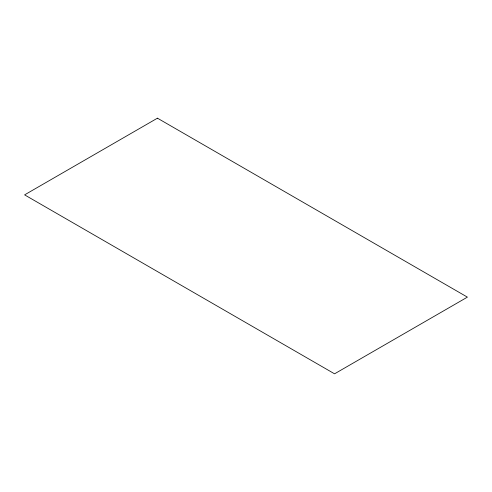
<?xml version="1.0" encoding="UTF-8"?>
<svg xmlns="http://www.w3.org/2000/svg" width="492" height="492" viewBox="0 0 492 492"><rect width="100%" height="100%" fill="white"/><g stroke="black" fill="none" stroke-linecap="round" stroke-linejoin="round"><path stroke-width="0.74" d="M157.44 118.178L24.6 194.869L334.56 373.822L467.4 297.131L157.44 118.178"/></g></svg>
